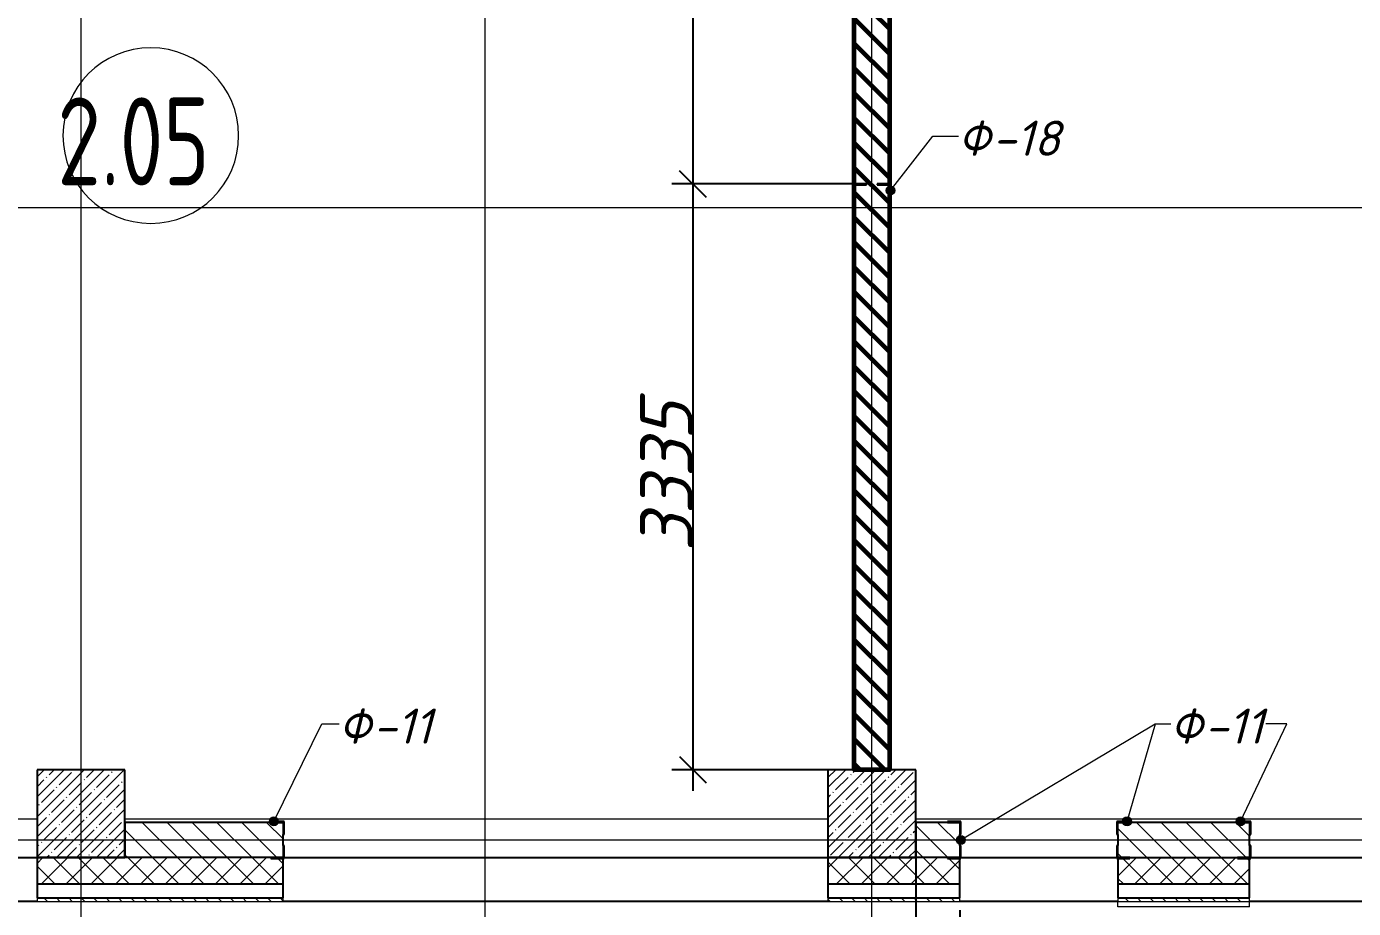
# Model space of a CAD drawing. Header units: millimetres. Extents: x 12986 to 523328, y -9759 to 30092.
# Drawn here: x 290947 to 298498, y -3156 to 1865 of the extents above; entities that cross this region are included whole.
import ezdxf

# ---------------------------------------------------------------- set-up
doc = ezdxf.new("R2010")
doc.units = ezdxf.units.MM
for name, color, linetype, lineweight in [('5) Блок ячеистый', 160, 'Continuous', 60), ('A-ANNO-DIMS', 7, 'Continuous', 9), ('A-AREA-IDEN', 7, 'Continuous', 9), ('A-GENM-1', 7, 'Continuous', 25), ('A-GENM-IDEN', 7, 'Continuous', 9), ('A-WALL-1', 7, 'Continuous', 25), ('A-WALL-FNSH-1', 7, 'Continuous', 9), ('A-WALL-FNSH-2', 7, 'Continuous', 5), ('A-WALL-PATT-1', 7, 'Continuous', 5), ('I-WALL', 7, 'Continuous', 5), ('S-COLS-1', 7, 'Continuous', 5), ('S-COLS-2', 7, 'Continuous', 25), ('Оси-1', 7, 'Continuous', 20)]:
    doc.layers.add(name, color=color, linetype=linetype, lineweight=lineweight)
doc.layers.add('A-WALL-4', color=7, linetype='Continuous', lineweight=25, true_color=0x000000)
doc.layers.add('A-WALL-PATT-2', color=7, linetype='Continuous', lineweight=5, true_color=0xce0000)
doc.styles.add('ISOCPEUR_I_2', font='isocpeui.ttf', dxfattribs={"height": 300})
doc.styles.add('СПДС', font='ГОСТ тип А.ttf', dxfattribs={"width": 0.9})
doc.dimstyles.new('ISO-2_0_0_9К_СРЕДНИЙ', dxfattribs={"dimscale": 304.8, "dimtxt": 199.196235, "dimasz": 0.492126, "dimexe": 0.393701, "dimexo": 0, "dimgap": 0, "dimtad": 1, "dimdec": 0, "dimzin": 0, "dimdsep": 46, "dimtxsty": 'ISOCPEUR_I_2', "dimblk1": 'OBLIQUE', "dimblk2": 'OBLIQUE', "dimsah": 1, "dimcen": 0.09, "dimdle": 0.393701, "dimazin": 0, "dimtfac": 1, "dimtdec": 4, "dimtix": 1, "dimtmove": 2, "dimatfit": 3, "dimfxl": 1, "dimtvp": 1, "dimtolj": 1, "dimtzin": 0, "dimarcsym": 2})
doc.dimstyles.new('ISO-2_0_0_9К_СРЕДНИЙ_2', dxfattribs={"dimscale": 304.8, "dimtxt": 199.196235, "dimasz": 0.492126, "dimexe": 0.393701, "dimexo": 0, "dimgap": 0, "dimtad": 1, "dimdec": 0, "dimzin": 0, "dimdsep": 46, "dimtxsty": 'ISOCPEUR_I_2', "dimblk1": 'OBLIQUE', "dimblk2": 'OBLIQUE', "dimsah": 1, "dimcen": 0.09, "dimdle": 0.393701, "dimazin": 0, "dimtfac": 1, "dimtdec": 4, "dimtix": 1, "dimtmove": 0, "dimatfit": 3, "dimfxl": 1, "dimtvp": 1, "dimtolj": 1, "dimtzin": 0, "dimarcsym": 2})
pattern_1 = [(45, (239096.85, -2765.93), (-57.02463, 57.02463), []), (45, (239153.876, -2765.93), (-57.02463, 57.02463), [100.806, -20.161, 3.353, -16.808])]
pattern_2 = [(135, (239096.85, -2765.933), (-35.35534, -35.35534), [])]
pattern_3 = [(45, (239096.85, -2765.93), (-70.71068, 70.71068), []), (135, (239096.85, -2765.93), (-70.71068, -70.71068), [])]
pattern_4 = [(135, (239096.85, -2765.93), (-70.71068, -70.71068), [])]

# ---------------------------------------------------------------- blocks, each defined once
blk = doc.blocks.new('Фахверк_СКБ_Уголок - Ф-11_200х2500 h-28441216-АР1_1_Кладочный план 2 этажа')
at = {"layer": 'A-GENM-1'}
for p, q in [((200, 156), (125, 156)), ((125, 156), (125, 81)), ((200, 150), (200, 156)), ((125, 81), (131, 81)), ((131, 81), (131, 150)), ((131, 150), (200, 150)), ((131, 19), (125, 19)), ((125, 19), (125, -56)), ((131, -50), (131, 19)), ((125, -56), (200, -56)), ((200, -50), (131, -50)), ((200, -56), (200, -50))]:
    blk.add_line(p, q, dxfattribs=at)
blk = doc.blocks.new('Фахверк_СКБ_Уголок - Ф-18_200х3550 h-29129020-АР1_1_Кладочный план 2 этажа')
at = {"layer": 'A-GENM-1'}
for p, q in [((200, 156), (125, 156)), ((125, 156), (125, 81)), ((200, 150), (200, 156)), ((125, 81), (131, 81)), ((131, 81), (131, 150)), ((131, 150), (200, 150)), ((131, 19), (125, 19)), ((125, 19), (125, -56)), ((131, -50), (131, 19)), ((125, -56), (200, -56)), ((200, -50), (131, -50)), ((200, -56), (200, -50))]:
    blk.add_line(p, q, dxfattribs=at)
blk = doc.blocks.new('_Oblique')
at = {"color": 0, "linetype": 'ByBlock', "lineweight": -2}
blk.add_line((-0.5, -0.5), (0.5, 0.5), dxfattribs=at)
blk = doc.blocks.new('*D2103')
at = {"layer": 'A-ANNO-DIMS', "color": 0, "lineweight": -2, "transparency": 16777216}
for p, q in [((296006.9, -2865.9), (296006.9, -4235.9)), ((296256.9, -3165.9), (296256.9, -4235.9)), ((295886.9, -4115.9), (296376.9, -4115.9))]:
    blk.add_line(p, q, dxfattribs=at)
at = {"layer": 'Defpoints', "color": 0, "transparency": 16777216}
for p in [(296006.9, -2865.9), (296256.9, -3165.9), (296256.9, -4115.9)]:
    blk.add_point(p, dxfattribs=at)
at = {"layer": 'A-ANNO-DIMS', "color": 0, "lineweight": -2, "transparency": 16777216, "xscale": 150, "yscale": 150, "zscale": 150, "rotation": 180}
blk.add_blockref('_Oblique', (296006.9, -4115.9), dxfattribs=at)
at = {"layer": 'A-ANNO-DIMS', "color": 0, "lineweight": -2, "transparency": 16777216, "xscale": 150, "yscale": 150, "zscale": 150}
blk.add_blockref('_Oblique', (296256.9, -4115.9), dxfattribs=at)
at = {"layer": 'A-ANNO-DIMS', "color": 0, "transparency": 16777216, "insert": (296215.1, -4226.1), "char_height": 300, "width": 455.087, "attachment_point": 1, "line_spacing_factor": 1.149209, "style": 'ISOCPEUR_I_2'}
blk.add_mtext('\\A1;250', dxfattribs=at)
blk = doc.blocks.new('*D2587')
at = {"layer": 'A-ANNO-DIMS', "color": 0, "lineweight": -2, "transparency": 16777216}
for p, q in [((294738.4, 4424.1), (294738.4, 849.1)), ((294844.5, 4304.1), (294618.4, 4304.1)), ((295650.9, 969.1), (294618.4, 969.1))]:
    blk.add_line(p, q, dxfattribs=at)
at = {"layer": 'Defpoints', "color": 0, "transparency": 16777216}
for p in [(294844.5, 4304.1), (294738.4, 969.1), (295650.9, 969.1)]:
    blk.add_point(p, dxfattribs=at)
at = {"layer": 'A-ANNO-DIMS', "color": 0, "lineweight": -2, "transparency": 16777216, "xscale": 150, "yscale": 150, "zscale": 150}
for p, rotation in [((294738.4, 4304.1), 90), ((294738.4, 969.1), 270)]:
    blk.add_blockref('_Oblique', p, dxfattribs=dict(at, rotation=rotation))
at = {"layer": 'A-ANNO-DIMS', "color": 0, "transparency": 16777216, "insert": (294588.4, 2636.6), "char_height": 300, "width": 606.782, "attachment_point": 5, "rotation": 90, "style": 'ISOCPEUR_I_2'}
blk.add_mtext('\\A1;3335', dxfattribs=at)
blk = doc.blocks.new('*D2588')
at = {"layer": 'A-ANNO-DIMS', "color": 0, "lineweight": -2, "transparency": 16777216}
for p, q in [((294738.4, 1089.1), (294738.4, -2485.9)), ((295650.9, 969.1), (294618.4, 969.1)), ((295506.9, -2365.9), (294618.4, -2365.9))]:
    blk.add_line(p, q, dxfattribs=at)
at = {"layer": 'Defpoints', "color": 0, "transparency": 16777216}
for p in [(295650.9, 969.1), (294738.4, -2365.9), (295506.9, -2365.9)]:
    blk.add_point(p, dxfattribs=at)
at = {"layer": 'A-ANNO-DIMS', "color": 0, "lineweight": -2, "transparency": 16777216, "xscale": 150, "yscale": 150, "zscale": 150}
for p, rotation in [((294738.4, 969.1), 90), ((294738.4, -2365.9), 270)]:
    blk.add_blockref('_Oblique', p, dxfattribs=dict(at, rotation=rotation))
at = {"layer": 'A-ANNO-DIMS', "color": 0, "transparency": 16777216, "insert": (294588.4, -698.4), "char_height": 300, "width": 606.782, "attachment_point": 5, "rotation": 90, "style": 'ISOCPEUR_I_2'}
blk.add_mtext('\\A1;3335', dxfattribs=at)
blk = doc.blocks.new('Марка_Помещения - Номер-25198446-Объем проектирования 2 этажа')
at = {"layer": 'A-AREA-IDEN'}
for start, end in [(360, 180), (180, 360)]:
    blk.add_arc((0, 0), 2.5, start, end, dxfattribs=at)

msp = doc.modelspace()

# ---------------------------------------------------------------- hatches: boundary and pattern name
at = {"layer": '5) Блок ячеистый'}
h = msp.add_hatch(dxfattribs=at)
h.set_pattern_fill('FP_22', color=256, style=0, pattern_type=2)
h.set_pattern_definition(pattern_4)
h.paths.add_polyline_path([(295787.85079, -2365.9327), (295856.85079, -2365.9327), (295856.85079, 963.0673), (295787.85079, 963.0673), (295787.85079, 969.0673), (295856.85079, 969.0673), (295856.85079, 4634.06731), (295656.85079, 4634.06731), (295656.85079, 969.0673), (295725.85079, 969.0673), (295725.85079, 963.0673), (295656.85079, 963.0673), (295656.85079, -2365.9327), (295725.85079, -2365.9327)], flags=0)
at = {"layer": 'A-GENM-IDEN'}
h = msp.add_hatch(color=256, dxfattribs=at)
edge = h.paths.add_edge_path(flags=0)
edge.add_arc((295862.85079, 931.5673), 25, 0, 360)
h = msp.add_hatch(color=256, dxfattribs=at)
edge = h.paths.add_edge_path(flags=0)
edge.add_arc((292354.51754, -2659.9327), 25, 0, 360)
h = msp.add_hatch(color=256, dxfattribs=at)
edge = h.paths.add_edge_path(flags=0)
edge.add_arc((297209.18413, -2659.9327), 25, 0, 360)
h = msp.add_hatch(color=256, dxfattribs=at)
edge = h.paths.add_edge_path(flags=0)
edge.add_arc((297854.51753, -2659.9327), 25, 0, 360)
h = msp.add_hatch(color=256, dxfattribs=at)
edge = h.paths.add_edge_path(flags=0)
edge.add_arc((296262.85084, -2765.9327), 25, 0, 360)
at = {"layer": 'A-WALL-PATT-1'}
h = msp.add_hatch(dxfattribs=at)
h.set_pattern_fill('FP_11', color=256, style=0, pattern_type=2)
h.set_pattern_definition(pattern_3)
h.paths.add_polyline_path([(310656.8508, -3015.9327), (314796.85081, -3015.9327), (314796.85081, -2865.9327), (310656.8508, -2865.9327)], flags=0)
h.paths.add_polyline_path([(307949.19456, -3015.9327), (309756.8508, -3015.9327), (309756.8508, -2865.9327), (306156.85086, -2865.9327), (306156.85086, -3015.9327)], flags=0)
h.paths.add_polyline_path([(295506.85084, -3015.9327), (296256.85081, -3015.9327), (296256.3291, -2871.9327), (296187.85084, -2871.9327), (296187.85084, -2865.9327), (295506.85084, -2865.9327)], flags=0)
h.paths.add_polyline_path([(300006.85083, -3015.9327), (301156.85079, -3015.9327), (301156.32909, -2871.9327), (301087.85082, -2871.9327), (301087.85082, -2865.9327), (300006.85083, -2865.9327), (300006.85083, -2871.9327)], flags=0)
h.paths.add_polyline_path([(292393.80739, -3015.9327), (292406.85084, -3015.9327), (292406.32913, -2871.9327), (292337.85087, -2871.9327), (292337.85087, -2865.9327), (291006.85083, -2865.9327), (291006.85083, -3015.9327), (292337.85087, -3015.9327)], flags=0)
h.paths.add_polyline_path([(263926.8508, -3015.9327), (265506.59427, -3015.9327), (265506.07256, -2871.9327), (265437.5943, -2871.9327), (265437.5943, -2865.9327), (263995.85078, -2865.9327), (263995.85078, -2871.9327), (263926.8508, -2871.9327)], flags=0)
h.paths.add_polyline_path([(273935.85067, -3015.9327), (274986.85079, -3015.9327), (274986.32908, -2871.9327), (274917.85082, -2871.9327), (274917.85082, -2865.9327), (273935.85067, -2865.9327), (273935.85067, -2871.9327), (273866.85068, -2871.9327), (273866.85068, -3015.9327)], flags=0)
h.paths.add_polyline_path([(282756.8508, -3015.9327), (282756.32909, -2871.9327), (282687.85083, -2871.9327), (282687.85083, -2865.9327), (281825.85078, -2865.9327), (281825.85078, -2871.9327), (281756.85079, -2871.9327), (281756.85079, -3015.9327), (281825.85078, -3015.9327)], flags=0)
h.paths.add_polyline_path([(261757.85083, -3015.9327), (261826.8508, -3015.9327), (261826.32909, -2871.9327), (261757.85083, -2871.9327), (261757.85083, -2865.9327), (260775.85085, -2865.9327), (260775.85085, -2871.9327), (260706.85086, -2871.9327), (260706.85086, -3015.9327)], flags=0)
h.paths.add_polyline_path([(256356.85091, -3015.9327), (256356.85091, -2865.9327), (255275.85077, -2865.9327), (255275.85077, -2871.9327), (255206.85079, -2871.9327), (255206.85079, -3015.9327), (255852.16331, -3015.9327)], flags=0)
h.paths.add_polyline_path([(242826.85079, -3015.9327), (242826.85079, -2865.9327), (238836.85079, -2865.9327), (238836.85079, -3015.9327)], flags=0)
h.paths.add_polyline_path([(247356.85078, -3015.9327), (247356.85078, -2865.9327), (246645.85077, -2865.9327), (246645.85077, -2871.9327), (246576.85078, -2871.9327), (246576.85078, -3015.9327), (246756.85078, -3015.9327)], flags=0)
h = msp.add_hatch(dxfattribs=at)
h.set_pattern_fill('FP_11', color=256, style=0, pattern_type=2)
h.set_pattern_definition(pattern_3)
h.paths.add_polyline_path([(297906.85083, -3015.9327), (297906.32912, -2871.9327), (297837.85086, -2871.9327), (297837.85086, -2865.9327), (297225.8508, -2865.9327), (297225.8508, -2871.9327), (297156.85081, -2871.9327), (297156.85081, -3015.9327), (297223.33519, -3015.9327)], flags=0)
h.paths.add_polyline_path([(304884.66331, -3015.9327), (305256.85081, -3015.9327), (305256.85081, -2865.9327), (304325.85078, -2865.9327), (304325.85078, -2871.9327), (304256.85079, -2871.9327), (304256.85079, -3015.9327)], flags=0)
h.paths.add_polyline_path([(272897.85071, -3015.9327), (272966.85079, -3015.9327), (272966.85071, -2871.9327), (272897.85071, -2871.9327), (272897.85071, -2865.9327), (272106.85079, -2865.9327), (272106.85079, -3015.9327), (272707.08519, -3015.9327)], flags=0)
h.paths.add_polyline_path([(283656.8508, -3015.9327), (284406.85083, -3015.9327), (284406.32912, -2871.9327), (284337.85086, -2871.9327), (284337.85086, -2865.9327), (283725.85079, -2865.9327), (283725.85079, -2871.9327), (283656.8508, -2871.9327)], flags=0)
h.paths.add_polyline_path([(257837.85089, -3015.9327), (257906.85086, -3015.9327), (257906.32915, -2871.9327), (257837.85089, -2871.9327), (257837.85089, -2865.9327), (257325.8509, -2865.9327), (257325.8509, -2871.9327), (257256.85091, -2871.9327), (257256.85091, -3015.9327), (257325.8509, -3015.9327)], flags=0)
h.paths.add_polyline_path([(244476.85078, -3015.9327), (244476.32907, -2871.9327), (244407.85081, -2871.9327), (244407.85081, -2865.9327), (243795.85078, -2865.9327), (243795.85078, -2871.9327), (243726.85079, -2871.9327), (243726.85079, -3015.9327), (244407.85081, -3015.9327)], flags=0)
h = msp.add_hatch(dxfattribs=at)
h.set_pattern_fill('FP_23', color=256, style=0, pattern_type=2)
h.set_pattern_definition(pattern_2)
h.paths.add_polyline_path([(314946.85081, -3115.9327), (315026.85081, -3115.9327), (315026.85081, -3095.9327), (310656.8508, -3095.9327), (310656.8508, -3115.9327), (314796.85081, -3115.9327)], flags=0)
h.paths.add_polyline_path([(309756.8508, -3115.9327), (309756.8508, -3095.9327), (306156.85086, -3095.9327), (306156.85086, -3115.9327), (307949.19456, -3115.9327)], flags=0)
h.paths.add_polyline_path([(301156.85079, -3115.9327), (301156.85079, -3095.9327), (300006.85083, -3095.9327), (300006.85083, -3115.9327)], flags=0)
h.paths.add_polyline_path([(295691.06956, -3115.9327), (296256.85081, -3115.9327), (296256.85081, -3095.9327), (295506.85084, -3095.9327), (295506.85084, -3115.9327)], flags=0)
h.paths.add_polyline_path([(291006.85083, -3115.9327), (292406.85084, -3115.9327), (292406.85084, -3095.9327), (291006.85083, -3095.9327)], flags=0)
h.paths.add_polyline_path([(273866.85068, -3115.9327), (274986.85079, -3115.9327), (274986.85079, -3095.9327), (273866.85068, -3095.9327)], flags=0)
h.paths.add_polyline_path([(281756.85079, -3115.9327), (282756.8508, -3115.9327), (282756.8508, -3095.9327), (281756.85079, -3095.9327)], flags=0)
h.paths.add_polyline_path([(265506.59427, -3115.9327), (265506.59427, -3095.9327), (263926.8508, -3095.9327), (263926.8508, -3115.9327)], flags=0)
h.paths.add_polyline_path([(255852.16331, -3115.9327), (256356.85091, -3115.9327), (256356.85091, -3095.9327), (255206.85079, -3095.9327), (255206.85079, -3115.9327)], flags=0)
h.paths.add_polyline_path([(246576.85078, -3115.9327), (247356.85078, -3115.9327), (247356.85078, -3095.9327), (246576.85078, -3095.9327)], flags=0)
h.paths.add_polyline_path([(261826.8508, -3115.9327), (261826.8508, -3095.9327), (260706.85086, -3095.9327), (260706.85086, -3115.9327)], flags=0)
h.paths.add_polyline_path([(242826.85079, -3115.9327), (242826.85079, -3095.9327), (238736.85079, -3095.9327), (238736.85079, -3115.9327)], flags=0)
h = msp.add_hatch(dxfattribs=at)
h.set_pattern_fill('FP_23', color=256, style=0, pattern_type=2)
h.set_pattern_definition(pattern_2)
h.paths.add_polyline_path([(304884.66331, -3115.9327), (305256.85081, -3115.9327), (305256.85081, -3095.9327), (304256.85079, -3095.9327), (304256.85079, -3115.9327)], flags=0)
h.paths.add_polyline_path([(297223.33519, -3115.9327), (297906.85083, -3115.9327), (297906.85083, -3095.9327), (297156.85081, -3095.9327), (297156.85081, -3115.9327)], flags=0)
h.paths.add_polyline_path([(284406.85083, -3115.9327), (284406.85083, -3095.9327), (283656.8508, -3095.9327), (283656.8508, -3115.9327)], flags=0)
h.paths.add_polyline_path([(272966.85079, -3115.9327), (272966.85079, -3095.9327), (272106.85079, -3095.9327), (272106.85079, -3115.9327), (272707.08519, -3115.9327)], flags=0)
h.paths.add_polyline_path([(243726.85079, -3115.9327), (244476.85078, -3115.9327), (244476.85078, -3095.9327), (243726.85079, -3095.9327)], flags=0)
h.paths.add_polyline_path([(257906.85086, -3115.9327), (257906.85086, -3095.9327), (257256.85091, -3095.9327), (257256.85091, -3115.9327)], flags=0)
at = {"layer": 'A-WALL-PATT-2'}
h = msp.add_hatch(dxfattribs=at)
h.set_pattern_fill('FP_22', color=256, style=0, pattern_type=2)
h.set_pattern_definition(pattern_4)
h.paths.add_polyline_path([(292337.85087, -2865.9327), (292406.85084, -2865.9327), (292406.85084, -2665.9327), (291506.85079, -2665.9327), (291506.85079, -2865.9327)], flags=0)
h = msp.add_hatch(dxfattribs=at)
h.set_pattern_fill('FP_22', color=256, style=0, pattern_type=2)
h.set_pattern_definition(pattern_4)
h.paths.add_polyline_path([(296187.85084, -2865.9327), (296256.85081, -2865.9327), (296256.85081, -2665.93273), (296006.85079, -2665.9327), (296006.85079, -2865.9327)], flags=0)
h.paths.add_polyline_path([(297837.85086, -2865.9327), (297906.85083, -2865.9327), (297906.85083, -2665.9327), (297156.85081, -2665.9327), (297156.85081, -2865.9327), (297225.8508, -2865.9327)], flags=0)
at = {"layer": 'S-COLS-1'}
h = msp.add_hatch(dxfattribs=at)
h.set_pattern_fill('FP_7', color=256, style=0, pattern_type=2)
h.set_pattern_definition(pattern_1)
h.paths.add_polyline_path([(291006.85079, -2865.9327), (291506.85079, -2865.9327), (291506.85079, -2365.9327), (291006.85079, -2365.9327), (291006.85079, -2655.01297)], flags=0)
h = msp.add_hatch(dxfattribs=at)
h.set_pattern_fill('FP_7', color=256, style=0, pattern_type=2)
h.set_pattern_definition(pattern_1)
h.paths.add_polyline_path([(295506.85079, -2865.9327), (296006.85079, -2865.9327), (296006.85079, -2365.9327), (295506.85079, -2365.9327), (295506.85079, -2655.01297)], flags=0)

# ---------------------------------------------------------------- linework, layer by layer
at = {"layer": '5) Блок ячеистый'}
msp.add_lwpolyline([(295656.85079, 4634.06731), (295856.85079, 4634.06731), (295856.85079, -2365.9327), (295656.85079, -2365.9327)], close=True, dxfattribs=at)
at = {"layer": 'A-GENM-IDEN'}
for p, q in [((295862.85079, 931.5673), (296104.77636, 1241.32694)), ((296104.77636, 1241.32694), (296250.56698, 1241.32694)), ((292354.51754, -2659.9327), (292627.14476, -2105.26618)), ((292627.14476, -2105.26618), (292725.81722, -2105.26618)), ((296262.85084, -2765.9327), (297369.36984, -2105.26618)), ((297209.18413, -2659.9327), (297370.78514, -2105.26618)), ((297369.36984, -2105.26618), (297457.68552, -2105.26618)), ((297370.78514, -2105.26618), (297457.68552, -2105.26618)), ((297854.51753, -2659.9327), (298119.02117, -2105.26618)), ((298119.02117, -2105.26618), (297999.92, -2105.26618))]:
    msp.add_line(p, q, dxfattribs=at)
for centre in [(295862.85079, 931.5673), (292354.51754, -2659.9327), (297209.18413, -2659.9327), (297854.51753, -2659.9327), (296262.85084, -2765.9327)]:
    msp.add_circle(centre, 25, dxfattribs=at)
at = {"layer": 'A-WALL-1'}
for p, q in [((292337.85087, -2665.9327), (291506.85079, -2665.9327)), ((291506.85079, -2665.9327), (291506.85079, -2865.9327)), ((296187.85084, -2665.9327), (296006.85079, -2665.9327)), ((296006.85079, -2665.9327), (296006.85079, -2865.9327)), ((297837.85086, -2665.9327), (297225.8508, -2665.9327)), ((292406.85084, -2796.9327), (292406.85084, -2734.9327)), ((296256.85081, -2796.9327), (296256.85081, -2734.9327)), ((297156.85081, -2734.9327), (297156.85081, -2796.9327)), ((297906.85083, -2796.9327), (297906.85083, -2734.9327)), ((297225.8508, -2865.9327), (297837.85086, -2865.9327))]:
    msp.add_line(p, q, dxfattribs=at)
at = {"layer": 'A-WALL-4'}
for p, q in [((287912.85086, -2865.9327), (291006.85079, -2865.9327)), ((292337.85087, -2865.9327), (291006.85083, -2865.9327)), ((291006.85083, -2865.9327), (291006.85083, -3095.9327)), ((292412.85087, -2865.9327), (295506.85079, -2865.9327)), ((296187.85084, -2865.9327), (295506.85084, -2865.9327)), ((295506.85084, -2865.9327), (295506.85084, -3095.9327)), ((296262.85084, -2865.9327), (297150.8508, -2865.9327)), ((297912.85086, -2865.9327), (300006.85079, -2865.9327)), ((292406.85084, -3095.9327), (292406.85084, -2871.9327)), ((296256.85081, -3095.9327), (296256.85081, -2871.9327)), ((297156.85081, -2871.9327), (297156.85081, -3095.9327)), ((297906.85083, -3095.9327), (297906.85083, -2871.9327)), ((291006.85083, -3015.9327), (292406.85084, -3015.9327)), ((295506.85084, -3015.9327), (296256.85081, -3015.9327)), ((297156.85081, -3015.9327), (297906.85083, -3015.9327)), ((291006.85083, -3115.9327), (287906.85083, -3115.9327)), ((291006.85083, -3095.9327), (292406.85084, -3095.9327)), ((295506.85084, -3115.9327), (292406.85084, -3115.9327)), ((295506.85084, -3095.9327), (296256.85081, -3095.9327)), ((297156.85081, -3115.9327), (296256.85081, -3115.9327)), ((297156.85081, -3095.9327), (297906.85083, -3095.9327)), ((300006.85083, -3115.9327), (297906.85083, -3115.9327))]:
    msp.add_line(p, q, dxfattribs=at)
at = {"layer": 'A-WALL-FNSH-1'}
for p, q in [((291006.85083, -3095.9327), (291006.85083, -3115.9327)), ((291006.85083, -3115.9327), (292406.85084, -3115.9327)), ((292406.85084, -3115.9327), (292406.85084, -3095.9327)), ((295506.85084, -3095.9327), (295506.85084, -3115.9327)), ((295506.85084, -3115.9327), (296256.85081, -3115.9327)), ((296256.85081, -3115.9327), (296256.85081, -3095.9327)), ((297156.85081, -3095.9327), (297156.85081, -3115.9327)), ((297156.85081, -3115.9327), (297906.85083, -3115.9327)), ((297906.85083, -3115.9327), (297906.85083, -3095.9327))]:
    msp.add_line(p, q, dxfattribs=at)
at = {"layer": 'A-WALL-FNSH-2'}
for p, q in [((295856.85079, 969.0673), (295856.85079, 4634.06731)), ((295656.85079, 4304.06731), (295656.85079, 969.0673)), ((295656.85079, 894.0673), (295656.85079, -2365.9327)), ((295856.85079, -2365.9327), (295856.85079, 894.0673)), ((295656.85079, -2365.9327), (295856.85079, -2365.9327))]:
    msp.add_line(p, q, dxfattribs=at)
at = {"layer": 'I-WALL'}
for p, q in [((287006.85079, -2645.9327), (291006.85079, -2645.9327)), ((291506.85079, -2645.9327), (295506.85079, -2645.9327)), ((296006.85079, -2645.9327), (300006.85079, -2645.9327)), ((297156.85086, -3145.9327), (297156.85086, -3115.9327)), ((297906.85083, -3145.9327), (297156.85086, -3145.9327)), ((297906.85083, -3145.9327), (297906.85083, -3115.9327))]:
    msp.add_line(p, q, dxfattribs=at)
at = {"layer": 'S-COLS-2'}
for p, q in [((291506.85079, -2365.9327), (291006.85079, -2365.9327)), ((291006.85079, -2365.9327), (291006.85079, -2865.9327)), ((291506.85079, -2865.9327), (291506.85079, -2365.9327)), ((296006.85079, -2365.9327), (295506.85079, -2365.9327)), ((295506.85079, -2365.9327), (295506.85079, -2865.9327)), ((296006.85079, -2865.9327), (296006.85079, -2365.9327)), ((291006.85079, -2865.9327), (291506.85079, -2865.9327)), ((295506.85079, -2865.9327), (296006.85079, -2865.9327))]:
    msp.add_line(p, q, dxfattribs=at)
at = {"layer": 'Оси-1'}
for p, q in [((291256.85078, -6915.9327), (291256.85078, 25871.01046)), ((293556.85078, -6915.9327), (293556.85078, 25871.01046)), ((295756.85078, -6915.9327), (295756.85078, 25871.01046)), ((234936.85079, 834.0673), (365048.47884, 834.0673)), ((234936.85079, -2765.9327), (365048.47884, -2765.9327))]:
    msp.add_line(p, q, dxfattribs=at)

# ---------------------------------------------------------------- block references
at = {"layer": 'A-AREA-IDEN', "xscale": 199.9999999999999, "yscale": 199.9999999999999, "zscale": 199.9999999999999}
msp.add_blockref('Марка_Помещения - Номер-25198446-Объем проектирования 2 этажа', (291653.89793, 1243.7419), dxfattribs=at)
at = {"layer": 'A-GENM-1'}
for name, p, rotation in [('Фахверк_СКБ_Уголок - Ф-18_200х3550 h-29129020-АР1_1_Кладочный план 2 этажа', (295706.85079, 1094.0673), 269.9999999999999), ('Фахверк_СКБ_Уголок - Ф-11_200х2500 h-28441216-АР1_1_Кладочный план 2 этажа', (292537.85087, -2715.9327), 180), ('Фахверк_СКБ_Уголок - Ф-11_200х2500 h-28441216-АР1_1_Кладочный план 2 этажа', (296387.85084, -2715.9327), 180), ('Фахверк_СКБ_Уголок - Ф-11_200х2500 h-28441216-АР1_1_Кладочный план 2 этажа', (298037.85086, -2715.9327), 180)]:
    msp.add_blockref(name, p, dxfattribs=dict(at, rotation=rotation))
msp.add_blockref('Фахверк_СКБ_Уголок - Ф-11_200х2500 h-28441216-АР1_1_Кладочный план 2 этажа', (297025.8508, -2815.9327), dxfattribs=at)

# ---------------------------------------------------------------- texts
at = {"layer": 'A-AREA-IDEN', "insert": (291122.43163, 1460.86051), "char_height": 500, "width": 1327.5945, "attachment_point": 1, "style": 'СПДС'}
msp.add_mtext('2.05', dxfattribs=at)
at = {"layer": 'A-GENM-IDEN', "char_height": 200, "attachment_point": 1, "style": 'ISOCPEUR_I_2'}
for s, insert, width in [('\\fISOCPEUR|b0|i1|c204|p34|;\\W.9;Ф', (296250.56698, 1328.94152), 230.886), ('-18', (296441.06698, 1328.94152), 432.91125), ('\\fISOCPEUR|b0|i1|c204|p34|;\\W.9;Ф', (292725.81722, -2017.65159), 230.886), ('-11', (292916.31722, -2017.65159), 389.620125), ('\\fISOCPEUR|b0|i1|c204|p34|;\\W.9;Ф', (297457.68552, -2017.65159), 230.886), ('\\fISOCPEUR|b0|i1|c204|p34|;\\W.9;Ф', (297457.68552, -2017.65159), 230.886), ('\\fISOCPEUR|b0|i1|c204|p34|;\\W.9;Ф', (297457.68552, -2017.65159), 230.886), ('-11', (297648.18552, -2017.65159), 389.620125), ('-11', (297648.18552, -2017.65159), 389.620125), ('-11', (297648.18552, -2017.65159), 389.620125)]:
    msp.add_mtext(s, dxfattribs=dict(at, insert=insert, width=width))

# ---------------------------------------------------------------- dimensions: what is measured, and where the dimension line sits
at = {"layer": 'A-ANNO-DIMS'}
for base, p1, p2, override, picture, middle in [((294738.42368, 969.0673), (294844.4897, 4304.06731), (295650.85079, 969.0673), {"dimpost": '<>', "dimfxl": 3431.099421}, '*D2587', (294588.42368, 2636.56731)), ((294738.42368, -2365.9327), (295650.85079, 969.0673), (295506.85079, -2365.9327), {"dimpost": '<>', "dimfxl": 3338.107401}, '*D2588', (294588.42368, -698.4327))]:
    dim = msp.add_linear_dim(base=base, p1=p1, p2=p2, angle=90, dimstyle='ISO-2_0_0_9К_СРЕДНИЙ_2', override=override, dxfattribs=at)
    dim.commit()
    dim.dimension.update_dxf_attribs({"geometry": picture, "text_midpoint": middle})
dim = msp.add_linear_dim(base=(296256.85081, -4115.93701), p1=(296006.85079, -2865.9327), p2=(296256.85081, -3165.9327), dimstyle='ISO-2_0_0_9К_СРЕДНИЙ', override={"dimpost": '<>', "dimfxl": 390.512495}, dxfattribs=at)
dim.commit()
dim.dimension.update_dxf_attribs({"geometry": '*D2103', "text_midpoint": (296442.62577, -4426.09017), "dimtype": 160})

doc.saveas('drawing.dxf')
